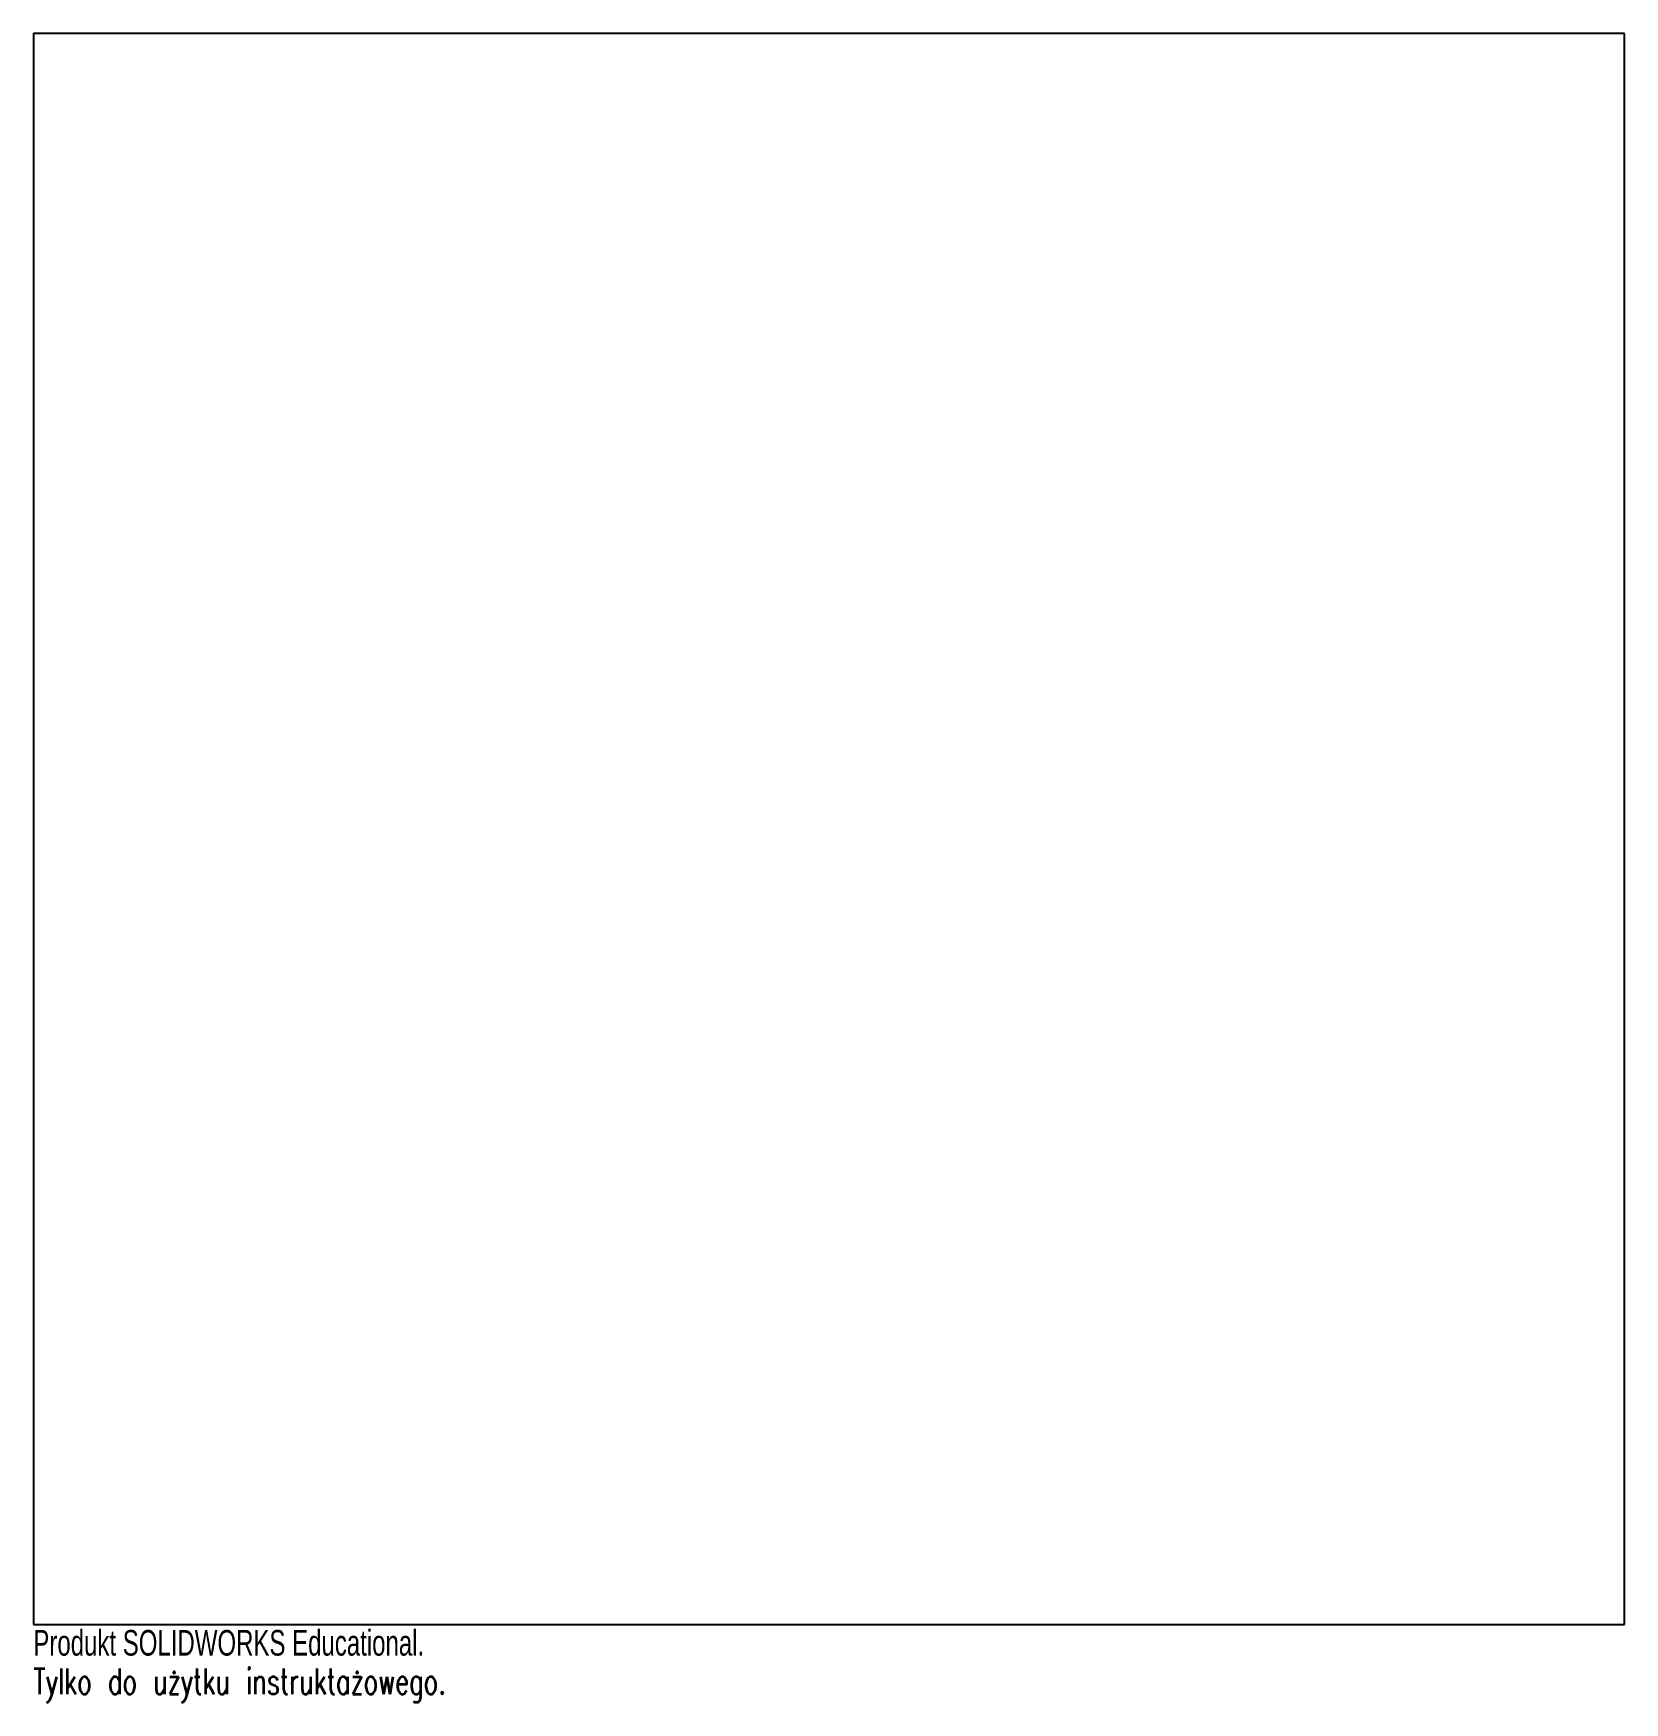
# Model space of a CAD drawing. Header units: millimetres. Extents: x 0 to 300, y -15 to 300.
import ezdxf

# ---------------------------------------------------------------- set-up
doc = ezdxf.new("R2010")
doc.units = ezdxf.units.MM
doc.styles.add('SLDTEXTSTYLE0', font='TXT', dxfattribs={"width": 0.7})
doc.styles.add('SLDTEXTSTYLE1', font='TXT', dxfattribs={"width": 0.7, "bigfont": 'bigfont'})

msp = doc.modelspace()

# ---------------------------------------------------------------- linework, layer by layer
at = {"color": 7, "linetype": 'Continuous', "lineweight": 25}
for p, q in [((300, 300), (0, 300)), ((0, 300), (0, 0)), ((300, 0), (300, 300)), ((0, 0), (300, 0))]:
    msp.add_line(p, q, dxfattribs=at)

# ---------------------------------------------------------------- texts
at = {"color": 7, "linetype": 'Continuous', "char_height": 4.8336, "attachment_point": 1}
for s, insert, style in [('Produkt SOLIDWORKS Educational.', (0, -1.02), 'SLDTEXTSTYLE0'), ('Tylko do użytku instruktażowego.', (0, -8.27), 'SLDTEXTSTYLE1')]:
    msp.add_mtext(s, dxfattribs=dict(at, insert=insert, style=style))

doc.saveas('drawing.dxf')
